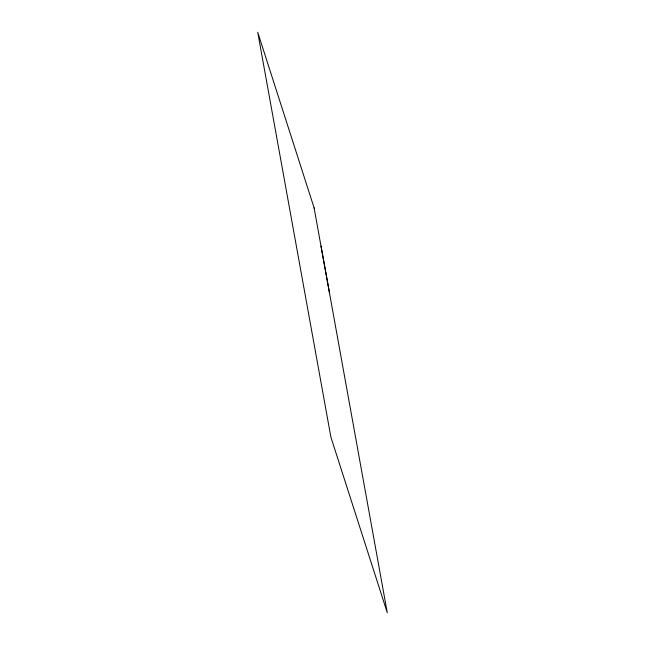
<?xml version="1.0" encoding="UTF-8"?>
<svg xmlns="http://www.w3.org/2000/svg" width="645" height="645" viewBox="0 0 645 645"><rect width="100%" height="100%" fill="white"/><g stroke="black" fill="none" stroke-linecap="round" stroke-linejoin="round"><path stroke-width="0.97" d="M314.212 208.198L257.718 32.25L330.909 437.181L387.282 612.75L314.091 207.819M320.992 246.011L329.531 293.015"/></g></svg>
